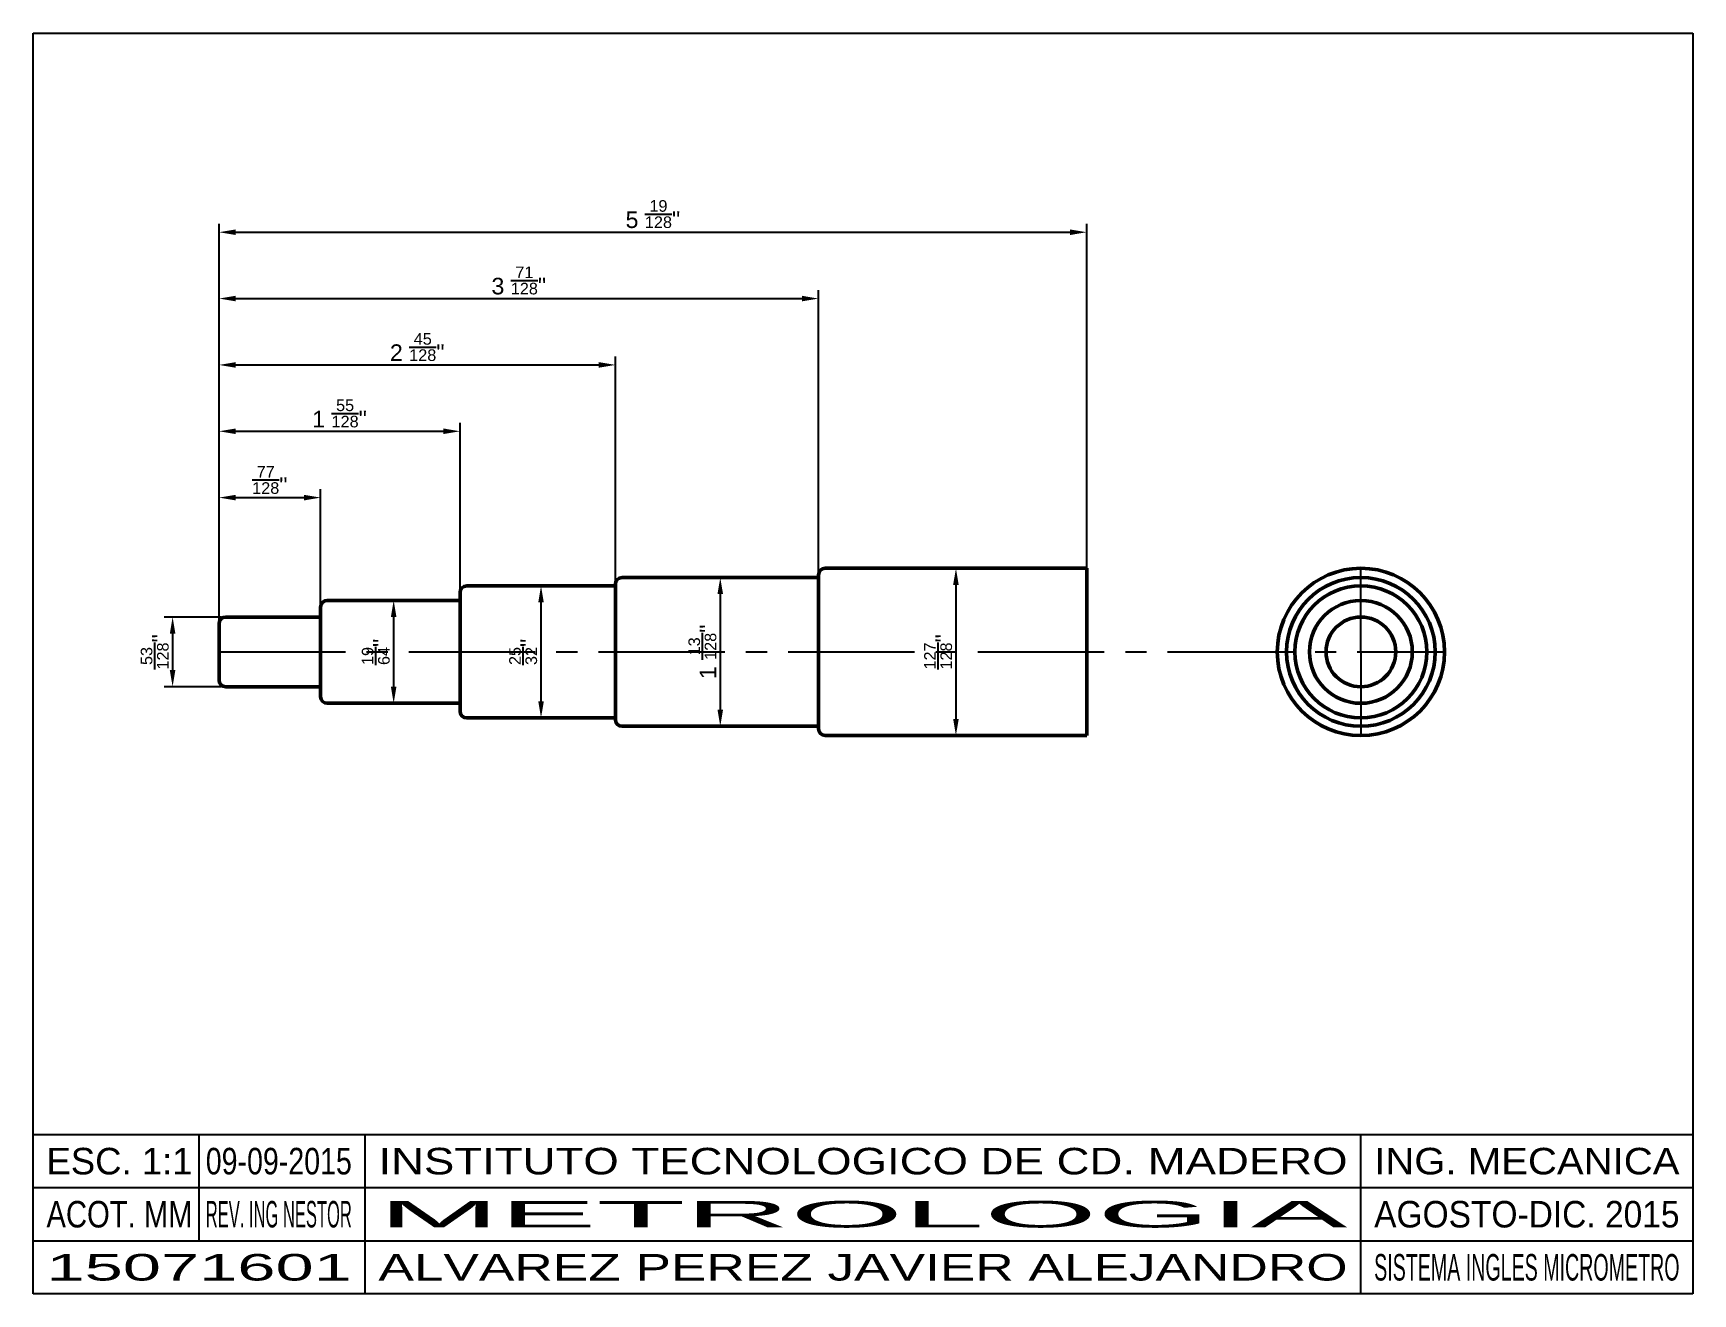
# Model space of a CAD drawing. Header units: millimetres. Extents: x 0 to 250, y 0 to 190.
import ezdxf
from ezdxf.enums import TextEntityAlignment as Align

# ---------------------------------------------------------------- set-up
doc = ezdxf.new("R2010")
doc.units = ezdxf.units.MM
doc.linetypes.add('CENTER2', pattern=[28.575, 19.05, -3.175, 3.175, -3.175])
doc.layers.get('0').update_dxf_attribs({"lineweight": 50})
for name, color, linetype in [('COTAS', 1, 'Continuous'), ('EJES', 4, 'CENTER2'), ('recuadro', 5, 'Continuous'), ('TEXTOS', 6, 'Continuous')]:
    doc.layers.add(name, color=color, linetype=linetype)
doc.styles.get("Standard").update_dxf_attribs({"font": 'arial.ttf'})
doc.dimstyles.new('ISO-25', dxfattribs={"dimtxt": 2.5, "dimasz": 2.5, "dimexe": 1.25, "dimexo": 0.625, "dimtad": 1, "dimtxsty": 'Standard', "dimcen": 2.5, "dimadec": 0, "dimazin": 0, "dimtfac": 1, "dimtmove": 0, "dimatfit": 3, "dimfxl": 1, "dimarcsym": 0})

# ---------------------------------------------------------------- blocks, each defined once
blk = doc.blocks.new('*D1')
at = {"layer": 'COTAS', "color": 0, "lineweight": -2, "transparency": 16777216}
for p, q in [((28.38, 102), (19.75, 102)), ((21, 99.5), (21, 94)), ((28.38, 91.5), (19.75, 91.5))]:
    blk.add_line(p, q, dxfattribs=at)
at = {"layer": 'COTAS', "color": 0, "transparency": 16777216}
for points in [[(20.58, 99.5), (21.42, 99.5), (21, 102)], [(20.58, 94), (21.42, 94), (21, 91.5)]]:
    blk.add_solid(points, dxfattribs=at)
at = {"layer": 'Defpoints', "color": 0, "transparency": 16777216}
for p in [(29, 102), (21, 91.5), (29, 91.5)]:
    blk.add_point(p, dxfattribs=at)
at = {"layer": 'COTAS', "color": 0, "transparency": 16777216, "insert": (18.3, 96.75), "char_height": 2.5, "attachment_point": 5, "rotation": 90}
blk.add_mtext('{\\H0.7x;\\S53/128;}"', dxfattribs=at)
blk = doc.blocks.new('*D2')
at = {"layer": 'COTAS', "color": 0, "lineweight": -2, "transparency": 16777216}
for p, q in [((53.67, 104.5), (53.05, 104.5)), ((54.3, 102), (54.3, 91.5)), ((53.67, 89), (53.05, 89))]:
    blk.add_line(p, q, dxfattribs=at)
at = {"layer": 'COTAS', "color": 0, "transparency": 16777216}
for points in [[(53.88, 102), (54.72, 102), (54.3, 104.5)], [(53.88, 91.5), (54.72, 91.5), (54.3, 89)]]:
    blk.add_solid(points, dxfattribs=at)
at = {"layer": 'Defpoints', "color": 0, "transparency": 16777216}
for p in [(54.3, 104.5), (54.3, 89), (54.3, 89)]:
    blk.add_point(p, dxfattribs=at)
at = {"layer": 'COTAS', "color": 0, "transparency": 16777216, "insert": (51.6, 96.75), "char_height": 2.5, "attachment_point": 5, "rotation": 90}
blk.add_mtext('{\\H0.7x;\\S19/64;}"', dxfattribs=at)
blk = doc.blocks.new('*D3')
at = {"layer": 'COTAS', "color": 0, "lineweight": -2, "transparency": 16777216}
for p, q in [((75.88, 106.7), (75.25, 106.7)), ((76.5, 89.3), (76.5, 104.2)), ((75.88, 86.8), (75.25, 86.8))]:
    blk.add_line(p, q, dxfattribs=at)
at = {"layer": 'COTAS', "color": 0, "transparency": 16777216}
for points in [[(76.08, 104.2), (76.92, 104.2), (76.5, 106.7)], [(76.08, 89.3), (76.92, 89.3), (76.5, 86.8)]]:
    blk.add_solid(points, dxfattribs=at)
at = {"layer": 'Defpoints', "color": 0, "transparency": 16777216}
for p in [(76.5, 106.7), (76.5, 106.7), (76.5, 86.8)]:
    blk.add_point(p, dxfattribs=at)
at = {"layer": 'COTAS', "color": 0, "transparency": 16777216, "insert": (73.8, 96.75), "char_height": 2.5, "attachment_point": 5, "rotation": 90}
blk.add_mtext('{\\H0.7x;\\S25/32;}"', dxfattribs=at)
blk = doc.blocks.new('*D4')
at = {"layer": 'COTAS', "color": 0, "lineweight": -2, "transparency": 16777216}
for p, q in [((104.12, 107.95), (104.75, 107.95)), ((103.5, 105.45), (103.5, 88.05)), ((102.88, 85.55), (102.25, 85.55))]:
    blk.add_line(p, q, dxfattribs=at)
at = {"layer": 'COTAS', "color": 0, "transparency": 16777216}
for points in [[(103.08, 105.45), (103.92, 105.45), (103.5, 107.95)], [(103.08, 88.05), (103.92, 88.05), (103.5, 85.55)]]:
    blk.add_solid(points, dxfattribs=at)
at = {"layer": 'Defpoints', "color": 0, "transparency": 16777216}
for p in [(103.5, 107.95), (103.5, 85.55), (103.5, 85.55)]:
    blk.add_point(p, dxfattribs=at)
at = {"layer": 'COTAS', "color": 0, "transparency": 16777216, "insert": (100.8, 96.75), "char_height": 2.5, "attachment_point": 5, "rotation": 90}
blk.add_mtext('1 {\\H0.7x;\\S13/128;}"', dxfattribs=at)
blk = doc.blocks.new('*D5')
at = {"layer": 'COTAS', "color": 0, "lineweight": -2, "transparency": 16777216}
for p, q in [((138.38, 109.35), (137.75, 109.35)), ((139, 106.85), (139, 86.65)), ((138.38, 84.15), (137.75, 84.15))]:
    blk.add_line(p, q, dxfattribs=at)
at = {"layer": 'COTAS', "color": 0, "transparency": 16777216}
for points in [[(138.58, 106.85), (139.42, 106.85), (139, 109.35)], [(138.58, 86.65), (139.42, 86.65), (139, 84.15)]]:
    blk.add_solid(points, dxfattribs=at)
at = {"layer": 'Defpoints', "color": 0, "transparency": 16777216}
for p in [(139, 109.35), (139, 84.15), (139, 84.15)]:
    blk.add_point(p, dxfattribs=at)
at = {"layer": 'COTAS', "color": 0, "transparency": 16777216, "insert": (136.31, 96.75), "char_height": 2.5, "attachment_point": 5, "rotation": 90}
blk.add_mtext('{\\H0.7x;\\S127/128;}"', dxfattribs=at)
blk = doc.blocks.new('*D6')
at = {"layer": 'COTAS', "color": 0, "lineweight": -2, "transparency": 16777216}
for p, q in [((28, 101.62), (28, 121.25)), ((43.3, 102.62), (43.3, 121.25)), ((30.5, 120), (40.8, 120))]:
    blk.add_line(p, q, dxfattribs=at)
at = {"layer": 'COTAS', "color": 0, "transparency": 16777216}
for points in [[(30.5, 120.42), (30.5, 119.58), (28, 120)], [(40.8, 120.42), (40.8, 119.58), (43.3, 120)]]:
    blk.add_solid(points, dxfattribs=at)
at = {"layer": 'Defpoints', "color": 0, "transparency": 16777216}
for p in [(43.3, 120), (28, 101), (43.3, 102)]:
    blk.add_point(p, dxfattribs=at)
at = {"layer": 'COTAS', "color": 0, "transparency": 16777216, "insert": (35.65, 122.67), "char_height": 2.5, "attachment_point": 5}
blk.add_mtext('{\\H0.7x;\\S77/128;}"', dxfattribs=at)
blk = doc.blocks.new('*D7')
at = {"layer": 'COTAS', "color": 0, "lineweight": -2, "transparency": 16777216}
for p, q in [((28, 101.62), (28, 131.25)), ((64.3, 101.62), (64.3, 131.25)), ((30.5, 130), (61.8, 130))]:
    blk.add_line(p, q, dxfattribs=at)
at = {"layer": 'COTAS', "color": 0, "transparency": 16777216}
for points in [[(30.5, 130.42), (30.5, 129.58), (28, 130)], [(61.8, 130.42), (61.8, 129.58), (64.3, 130)]]:
    blk.add_solid(points, dxfattribs=at)
at = {"layer": 'Defpoints', "color": 0, "transparency": 16777216}
for p in [(64.3, 130), (28, 101), (64.3, 101)]:
    blk.add_point(p, dxfattribs=at)
at = {"layer": 'COTAS', "color": 0, "transparency": 16777216, "insert": (46.15, 132.69), "char_height": 2.5, "attachment_point": 5}
blk.add_mtext('1 {\\H0.7x;\\S55/128;}"', dxfattribs=at)
blk = doc.blocks.new('*D8')
at = {"layer": 'COTAS', "color": 0, "lineweight": -2, "transparency": 16777216}
for p, q in [((28, 101.62), (28, 141.25)), ((87.7, 101.62), (87.7, 141.25)), ((30.5, 140), (85.2, 140))]:
    blk.add_line(p, q, dxfattribs=at)
at = {"layer": 'COTAS', "color": 0, "transparency": 16777216}
for points in [[(30.5, 140.42), (30.5, 139.58), (28, 140)], [(85.2, 140.42), (85.2, 139.58), (87.7, 140)]]:
    blk.add_solid(points, dxfattribs=at)
at = {"layer": 'Defpoints', "color": 0, "transparency": 16777216}
for p in [(87.7, 140), (28, 101), (87.7, 101)]:
    blk.add_point(p, dxfattribs=at)
at = {"layer": 'COTAS', "color": 0, "transparency": 16777216, "insert": (57.85, 142.7), "char_height": 2.5, "attachment_point": 5}
blk.add_mtext('2 {\\H0.7x;\\S45/128;}"', dxfattribs=at)
blk = doc.blocks.new('*D9')
at = {"layer": 'COTAS', "color": 0, "lineweight": -2, "transparency": 16777216}
for p, q in [((28, 101.62), (28, 151.25)), ((118.3, 101.62), (118.3, 151.25)), ((30.5, 150), (115.8, 150))]:
    blk.add_line(p, q, dxfattribs=at)
at = {"layer": 'COTAS', "color": 0, "transparency": 16777216}
for points in [[(30.5, 150.42), (30.5, 149.58), (28, 150)], [(115.8, 150.42), (115.8, 149.58), (118.3, 150)]]:
    blk.add_solid(points, dxfattribs=at)
at = {"layer": 'Defpoints', "color": 0, "transparency": 16777216}
for p in [(118.3, 150), (28, 101), (118.3, 101)]:
    blk.add_point(p, dxfattribs=at)
at = {"layer": 'COTAS', "color": 0, "transparency": 16777216, "insert": (73.15, 152.71), "char_height": 2.5, "attachment_point": 5}
blk.add_mtext('3 {\\H0.7x;\\S71/128;}"', dxfattribs=at)
blk = doc.blocks.new('*D10')
at = {"layer": 'COTAS', "color": 0, "lineweight": -2, "transparency": 16777216}
for p, q in [((28, 93.12), (28, 161.25)), ((158.7, 97.38), (158.7, 161.25)), ((30.5, 160), (156.2, 160))]:
    blk.add_line(p, q, dxfattribs=at)
at = {"layer": 'COTAS', "color": 0, "transparency": 16777216}
for points in [[(30.5, 160.42), (30.5, 159.58), (28, 160)], [(156.2, 160.42), (156.2, 159.58), (158.7, 160)]]:
    blk.add_solid(points, dxfattribs=at)
at = {"layer": 'Defpoints', "color": 0, "transparency": 16777216}
for p in [(158.7, 160), (158.7, 96.75), (28, 92.5)]:
    blk.add_point(p, dxfattribs=at)
at = {"layer": 'COTAS', "color": 0, "transparency": 16777216, "insert": (93.35, 162.72), "char_height": 2.5, "attachment_point": 5}
blk.add_mtext('5 {\\H0.7x;\\S19/128;}"', dxfattribs=at)

msp = doc.modelspace()

# ---------------------------------------------------------------- linework, layer by layer
for p, q in [((88.7, 107.95), (118.3, 107.95)), ((118.3, 85.15), (118.3, 108.35)), ((118.3, 107.95), (118.3, 85.55)), ((119.3, 109.35), (158.7, 109.35)), ((158.7, 109.35), (158.7, 84.15)), ((64.3, 87.8), (64.3, 105.7)), ((65.3, 106.7), (87.7, 106.7)), ((87.7, 86.55), (87.7, 106.95)), ((87.7, 106.7), (87.7, 86.8)), ((43.3, 90), (43.3, 103.5)), ((44.3, 104.5), (64.3, 104.5)), ((64.3, 104.5), (64.3, 89)), ((28, 101), (28, 92.5)), ((43.3, 102), (29, 102)), ((43.3, 91.5), (43.3, 102)), ((43.3, 96.75), (43.3, 90)), ((64.3, 96.75), (64.3, 87.8)), ((87.7, 96.75), (87.7, 86.55)), ((118.3, 96.75), (118.3, 85.15)), ((29, 91.5), (43.3, 91.5)), ((64.3, 89), (44.3, 89)), ((87.7, 86.8), (65.3, 86.8)), ((118.3, 85.55), (88.7, 85.55)), ((158.7, 84.15), (119.3, 84.15))]:
    msp.add_line(p, q)
for radius in [12.6, 11.2, 9.95, 7.75, 5.25]:
    msp.add_circle((200, 96.75), radius)
for centre, start, end in [((88.7, 106.95), 90, 180), ((119.3, 108.35), 90, 180), ((65.3, 105.7), 90, 180), ((44.3, 103.5), 90, 180), ((29, 101), 90, 180), ((29, 92.5), 180, 270), ((44.3, 90), 180, 270), ((65.3, 87.8), 180, 270), ((88.7, 86.55), 180, 270), ((119.3, 85.15), 180, 270)]:
    msp.add_arc(centre, 1, start, end)
at = {"layer": 'EJES'}
for p, q in [((118.3, 107.95), (118.3, 96.75)), ((200, 96.75), (200, 109.35)), ((87.7, 106.7), (87.7, 96.75)), ((64.3, 104.5), (64.3, 96.75)), ((43.3, 102), (43.3, 96.75)), ((28, 96.75), (200, 96.75)), ((200, 96.75), (200, 96.75)), ((200, 96.75), (200, 96.75)), ((200, 96.75), (200, 96.75)), ((200, 96.75), (200, 96.75)), ((200, 96.75), (200, 96.75)), ((200, 96.75), (200, 96.75)), ((200, 96.75), (200, 96.75)), ((200, 96.75), (200, 96.75)), ((200, 96.75), (200, 96.75)), ((200, 96.75), (200, 96.75)), ((200, 96.75), (200, 96.75)), ((200, 96.75), (200, 84.15)), ((200, 96.75), (212.6, 96.75))]:
    msp.add_line(p, q, dxfattribs=at)
at = {"layer": 'recuadro'}
for p, q in [((0, 0), (0, 190)), ((0, 190), (250, 190)), ((250, 190), (250, 0)), ((0, 24), (250, 24)), ((25, 8), (25, 24)), ((50, 0), (50, 24)), ((200, 0), (200, 24)), ((0, 16), (250, 16)), ((0, 8), (250, 8)), ((250, 0), (0, 0)), ((50, 0), (50, 0)), ((50, 0), (50, 0))]:
    msp.add_line(p, q, dxfattribs=at)

# ---------------------------------------------------------------- texts
at = {"layer": 'TEXTOS'}
for s, width, p, p2 in [('ESC. 1:1', 0.983773, (2, 18), (24, 18)), ('09-09-2015', 0.769664, (26, 18), (48, 18)), ('INSTITUTO TECNOLOGICO DE CD. MADERO', 1.227862, (52, 18), (198, 18)), ('ING. MECANICA', 1.08126, (202, 18), (248, 18)), ('ACOT. MM', 0.787479, (2, 10), (24, 10)), ('REV. ING NESTOR', 0.445642, (26, 10), (48, 10)), ('METROLOGIA', 3.917777, (52, 10), (198, 10)), ('AGOSTO-DIC. 2015', 0.903241, (202, 10), (248, 10)), ('15071601', 1.850198, (2, 2), (48, 2)), ('ALVAREZ PEREZ JAVIER ALEJANDRO', 1.433443, (52, 2), (198, 2)), ('SISTEMA INGLES MICROMETRO', 0.529142, (202, 2), (248, 2))]:
    msp.add_text(s, height=4, dxfattribs=dict(at, width=width)).set_placement(p, p2, align=Align.FIT)

# ---------------------------------------------------------------- dimensions: what is measured, and where the dimension line sits
at = {"layer": 'COTAS'}
for base, p1, p2, text, picture, middle in [((158.7, 160), (28, 92.5), (158.7, 96.75), '5 {\\H0.7x;\\S19/128;}"', '*D10', (93.35, 160)), ((118.3, 150), (28, 101), (118.3, 101), '3 {\\H0.7x;\\S71/128;}"', '*D9', (73.15, 150)), ((87.7, 140), (28, 101), (87.7, 101), '2 {\\H0.7x;\\S45/128;}"', '*D8', (57.85, 140)), ((64.3, 130), (28, 101), (64.3, 101), '1 {\\H0.7x;\\S55/128;}"', '*D7', (46.15, 130)), ((43.3, 120), (28, 101), (43.3, 102), '{\\H0.7x;\\S77/128;}"', '*D6', (35.65, 120))]:
    dim = msp.add_linear_dim(base=base, p1=p1, p2=p2, text=text, dimstyle='ISO-25', dxfattribs=at)
    dim.commit()
    dim.dimension.update_dxf_attribs({"geometry": picture, "text_midpoint": middle, "dimtype": 160})
for base, p1, p2, text, picture, middle in [((103.5, 85.55), (103.5, 107.95), (103.5, 85.55), '1 {\\H0.7x;\\S13/128;}"', '*D4', (100.796, 96.75)), ((139, 84.15), (139, 109.35), (139, 84.15), '{\\H0.7x;\\S127/128;}"', '*D5', (136.311, 96.75)), ((76.5, 106.7), (76.5, 86.8), (76.5, 106.7), '{\\H0.7x;\\S25/32;}"', '*D3', (73.796, 96.75)), ((21, 91.5), (29, 102), (29, 91.5), '{\\H0.7x;\\S53/128;}"', '*D1', (18.296, 96.75)), ((54.3, 89), (54.3, 104.5), (54.3, 89), '{\\H0.7x;\\S19/64;}"', '*D2', (51.596, 96.75))]:
    dim = msp.add_linear_dim(base=base, p1=p1, p2=p2, angle=90, text=text, dimstyle='ISO-25', dxfattribs=at)
    dim.commit()
    dim.dimension.update_dxf_attribs({"geometry": picture, "text_midpoint": middle})

doc.saveas('drawing.dxf')
